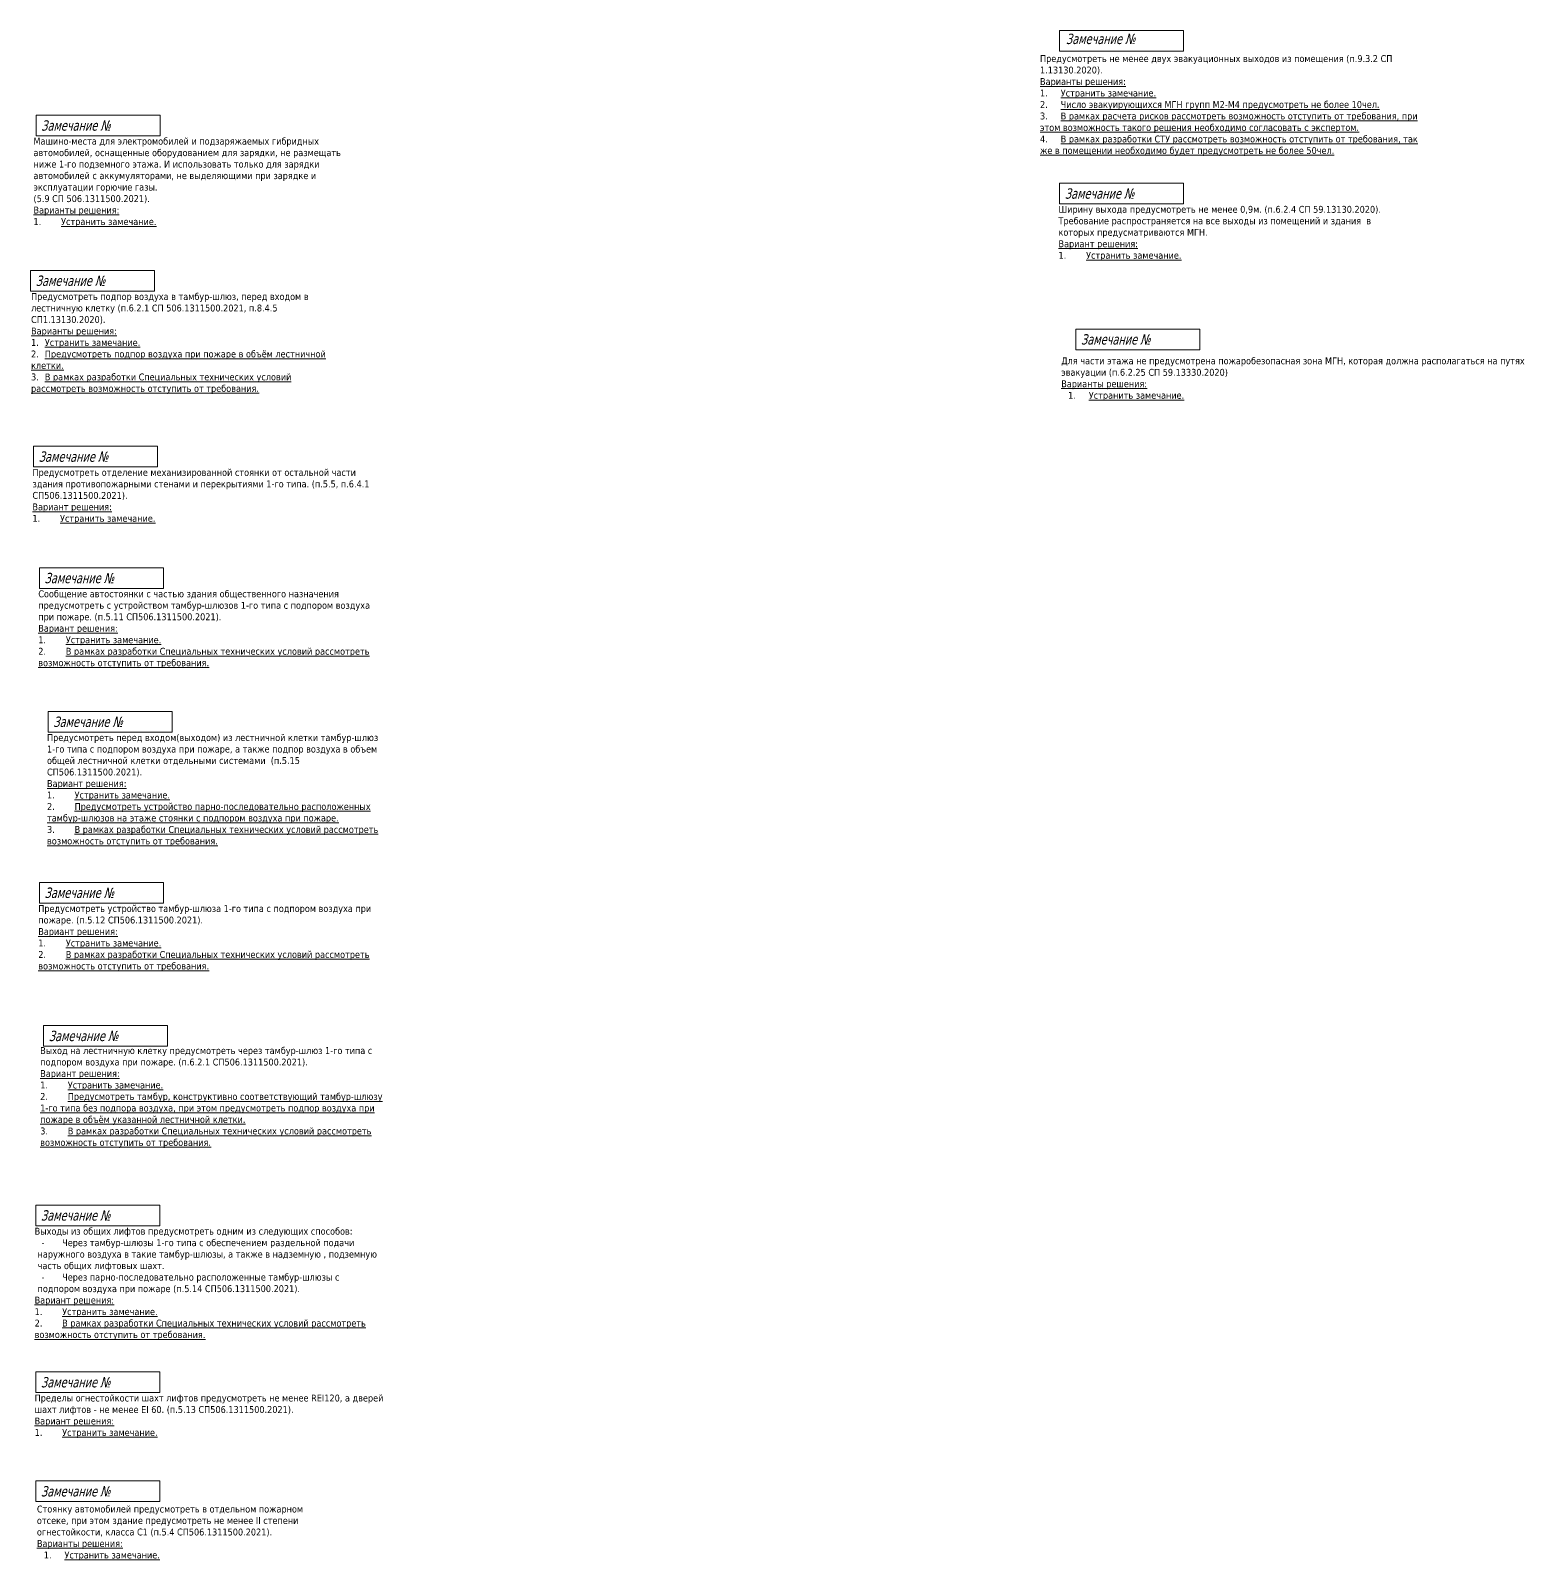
# Model space of a CAD drawing. Header units: millimetres. Extents: x -204396 to 1997851, y -2958255 to 237418.
# Drawn here: x 1513283 to 1643384, y -322499 to -189295 of the extents above; entities that cross this region are included whole.
import ezdxf

# ---------------------------------------------------------------- set-up
doc = ezdxf.new("R2010")
doc.units = ezdxf.units.MM
doc.layers.add('экспертиза', color=1, linetype='Continuous', lineweight=0)
doc.styles.add('ЭКСПЕРТИЗА', font='tahoma.ttf')

msp = doc.modelspace()

# ---------------------------------------------------------------- linework, layer by layer
at = {"layer": 'экспертиза', "lineweight": 0}
for points in [[(1602906, -189295), (1613706, -189295), (1613706, -191095), (1602906, -191095), (1602906, -189295)], [(1513756, -196659), (1524556, -196659), (1524556, -198459), (1513756, -198459), (1513756, -196659)], [(1602906, -202582), (1613706, -202582), (1613706, -204382), (1602906, -204382), (1602906, -202582)], [(1604315, -215280), (1615115, -215280), (1615115, -217080), (1604315, -217080), (1604315, -215280)], [(1513544, -225489), (1524344, -225489), (1524344, -227289), (1513544, -227289), (1513544, -225489)], [(1514051, -236061), (1524851, -236061), (1524851, -237861), (1514051, -237861), (1514051, -236061)], [(1514813, -248578), (1525613, -248578), (1525613, -250378), (1514813, -250378), (1514813, -248578)], [(1514051, -263463), (1524851, -263463), (1524851, -265263), (1514051, -265263), (1514051, -263463)], [(1514416, -275931), (1525216, -275931), (1525216, -277731), (1514416, -277731), (1514416, -275931)], [(1513733, -291559), (1524533, -291559), (1524533, -293359), (1513733, -293359), (1513733, -291559)], [(1513733, -306084), (1524533, -306084), (1524533, -307884), (1513733, -307884), (1513733, -306084)], [(1513733, -315581), (1524533, -315581), (1524533, -317381), (1513733, -317381), (1513733, -315581)]]:
    msp.add_lwpolyline(points, dxfattribs=at)
at = {"layer": 'экспертиза', "lineweight": 0, "transparency": 33554687}
msp.add_lwpolyline([(1513283, -210173), (1524083, -210173), (1524083, -211973), (1513283, -211973), (1513283, -210173)], dxfattribs=at)

# ---------------------------------------------------------------- texts
at = {"layer": 'экспертиза', "lineweight": 0, "style": 'ЭКСПЕРТИЗА', "oblique": 14.99998, "width": 0.8}
for p in [(1603452, -190465), (1514206, -198009), (1604765, -216630), (1514183, -316931)]:
    msp.add_text('Замечание №', height=900, dxfattribs=at).set_placement(p)
at = {"layer": 'экспертиза', "lineweight": 0, "ltscale": 100, "style": 'ЭКСПЕРТИЗА', "oblique": 14.99998, "width": 0.8}
for p in [(1603356, -203932), (1513994, -226839), (1514501, -237411), (1515263, -249928), (1514501, -264813), (1514866, -277281), (1514183, -292909), (1514183, -307434)]:
    msp.add_text('Замечание №', height=900, dxfattribs=at).set_placement(p)
at = {"layer": 'экспертиза', "lineweight": 0, "ltscale": 100, "transparency": 33554687, "style": 'ЭКСПЕРТИЗА', "oblique": 14.99998, "width": 0.8}
msp.add_text('Замечание №', height=900, dxfattribs=at).set_placement((1513733, -211523))
at = {"layer": 'экспертиза', "lineweight": 0, "ltscale": 600, "insert": (1601198, -191430), "char_height": 600, "width": 33170.81, "attachment_point": 1, "style": 'ЭКСПЕРТИЗА'}
msp.add_mtext('Предусмотреть не менее двух эвакуационных выходов из помещения (п.9.3.2 СП 1.13130.2020).\\P{\\L\\C6;Варианты решения: \\P\\pt1800;\\l1.^I\\LУстранить замечание.\\P\\l2.^I\\LЧисло эвакуирующихся МГН групп М2-М4 предусмотреть не более 10чел.\\P\\l3.^I\\LВ рамках расчета рисков рассмотреть возможность отступить от требования, при этом возможность такого решения необходимо согласовать с экспертом.\\H0.91667x;\\l\\C0;\\P\\H1.09091x;\\C6;4.^I\\LВ рамках разработки СТУ рассмотреть возможность отступить от требования, так же в помещении необходимо будет предусмотреть не более 50чел. }', dxfattribs=at)
at = {"layer": 'экспертиза', "lineweight": 0, "ltscale": 100, "transparency": 33554687, "insert": (1513535, -198624), "char_height": 600, "width": 28267.99, "attachment_point": 1, "style": 'ЭКСПЕРТИЗА'}
msp.add_mtext('Машино-места для электромобилей и подзаряжаемых гибридных автомобилей, оснащенные оборудованием для зарядки, не размещать ниже 1-го подземного этажа. И использовать только для зарядки автомобилей с аккумуляторами, не выделяющими при зарядке и эксплуатации горючие газы.\\P(5.9 СП 506.1311500.2021).{\\L\\C6;\\PВарианты решения:\\P\\l1.^I\\LУстранить замечание.}', dxfattribs=at)
at = {"layer": 'экспертиза', "lineweight": 0, "ltscale": 100, "char_height": 600, "attachment_point": 1, "style": 'ЭКСПЕРТИЗА'}
for s, insert, width in [('Ширину выхода предусмотреть не менее 0,9м. (п.6.2.4 СП 59.13130.2020).{\\A1;\\P\\pt1200;}Требование распространяется на все выходы из помещений и здания  в которых предусматриваются МГН.{\\A1;\\P\\ptz;\\L\\C6;Вариант решения:\\P\\l1.^I\\LУстранить замечание.}', (1602807, -204558), 30348.77), ('\\pt0;Предусмотреть подпор воздуха в тамбур-шлюз, перед входом в лестничную клетку (п.6.2.1 СП 506.1311500.2021, п.8.4.5 СП1.13130.2020).\\P{\\L\\C6;Варианты решения:\\P\\pt1200;\\l1.^I\\LУстранить замечание.\\P\\l2.^I\\LПредусмотреть подпор воздуха при пожаре в объём лестничной клетки.\\P\\l3.^I\\LВ рамках разработки Специальных технических условий рассмотреть возможность отступить от требования.}', (1513324, -212151), 26836.95), ('Для части этажа не предусмотрена пожаробезопасная зона МГН, которая должна располагаться на путях эвакуации ({\\C2;п.6.2.25 СП 59.13330.2020}) \\P{\\L\\C6;Варианты решения:\\P\\pi-1800,l2400,t2400;\\l1.^I\\LУстранить замечание.}', (1603045, -217749), 43390.66), ('Предусмотреть отделение механизированной стоянки от остальной части здания противопожарными стенами и перекрытиями 1-го типа. ({\\A1;п.5.5, п.6.4.1 СП}506.1311500.2021).{\\A1;\\P\\L\\C6;Вариант решения:\\P\\l1.^I\\LУстранить замечание.}', (1513445, -227466), 30348.77), ('Сообщение автостоянки с частью здания общественного назначения предусмотреть с устройством тамбур-шлюзов 1-го типа с подпором воздуха при пожаре. ({\\A1;п.5.11 СП}506.1311500.2021).{\\A1;\\P\\L\\C6;Вариант решения:\\P\\l1.^I\\LУстранить замечание.\\P\\A0;\\l2.^I\\LВ рамках разработки Специальных технических условий рассмотреть возможность отступить от требования.}', (1513952, -238037), 30348.77), ('Предусмотреть перед входом(выходом) из лестничной клетки тамбур-шлюз 1-го типа с подпором воздуха при пожаре, а также подпор воздуха в объем общей лестничной клетки отдельными системами  ({\\A1;п.5.15 СП}506.1311500.2021).{\\A1;\\P\\L\\C6;Вариант решения:\\P\\l1.^I\\LУстранить замечание.\\P\\l2.^I\\LПредусмотреть устройство парно-последовательно расположенных тамбур-шлюзов на этаже стоянки с подпором воздуха при пожаре.\\P\\A0;\\l3.^I\\LВ рамках разработки Специальных технических условий рассмотреть возможность отступить от требования.}', (1514714, -250554), 30348.77), ('Предусмотреть устройство тамбур-шлюза 1-го типа с подпором воздуха при пожаре. ({\\A1;п.5.12 СП}506.1311500.2021).{\\A1;\\P\\L\\C6;Вариант решения:\\P\\l1.^I\\LУстранить замечание.\\P\\A0;\\l2.^I\\LВ рамках разработки Специальных технических условий рассмотреть возможность отступить от требования.}', (1513952, -265440), 30348.77), ('Выход на лестничную клетку предусмотреть через тамбур-шлюз 1-го типа с подпором воздуха при пожаре. ({\\A1;п.6.2.1 СП}506.1311500.2021).{\\A1;\\P\\L\\C6;Вариант решения:\\P\\l1.^I\\LУстранить замечание.\\P\\l2.^I\\LПредусмотреть тамбур, конструктивно соответствующий тамбур-шлюзу 1-го типа без подпора воздуха, при этом предусмотреть подпор воздуха при пожаре в объём указанной лестничной клетки.\\P\\A0;\\l3.^I\\LВ рамках разработки Специальных технических условий рассмотреть возможность отступить от требования.}', (1514122, -277806), 30348.77), ('Выходы из общих лифтов предусмотреть одним из следующих способов:\\P\\pi342.108,l257.892,t2400;-^IЧерез тамбур-шлюзы 1-го типа с обеспечением раздельной подачи \\P\\pi0,t257.892;наружного воздуха в такие тамбур-шлюзы, а также в надземную , подземную \\Pчасть общих лифтовых шахт.\\P\\pi342.108,t2400;-^IЧерез парно-последовательно расположенные тамбур-шлюзы с \\P\\pi0,t257.892;подпором воздуха при пожаре ({\\A1;п.5.14 СП}506.1311500.2021).{\\A1;\\P\\pl0,tz;\\L\\C6;Вариант решения:\\P\\l1.^I\\LУстранить замечание.\\P\\A0;\\l2.^I\\LВ рамках разработки Специальных технических условий рассмотреть возможность отступить от требования.}', (1513634, -293535), 30348.77), ('Пределы огнестойкости шахт лифтов предусмотреть не менее REI120, а дверей шахт лифтов - не менее EI 60. ({\\A1;п.5.13 СП}506.1311500.2021).{\\A1;\\P\\L\\C6;Вариант решения:\\P\\l1.^I\\LУстранить замечание.}', (1513634, -308060), 30348.77), ('\\pt1200;Стоянку автомобилей предусмотреть в отдельном пожарном отсеке, при этом здание предусмотреть не менее II степени огнестойкости, класса С1 (п.5.4 СП506.1311500.2021).\\P{\\L\\C6;Варианты решения:\\P\\pi-1800,l2400,t2400;\\l1.^I\\LУстранить замечание.}', (1513833, -317727), 25338.67)]:
    msp.add_mtext(s, dxfattribs=dict(at, insert=insert, width=width))

doc.saveas('drawing.dxf')
